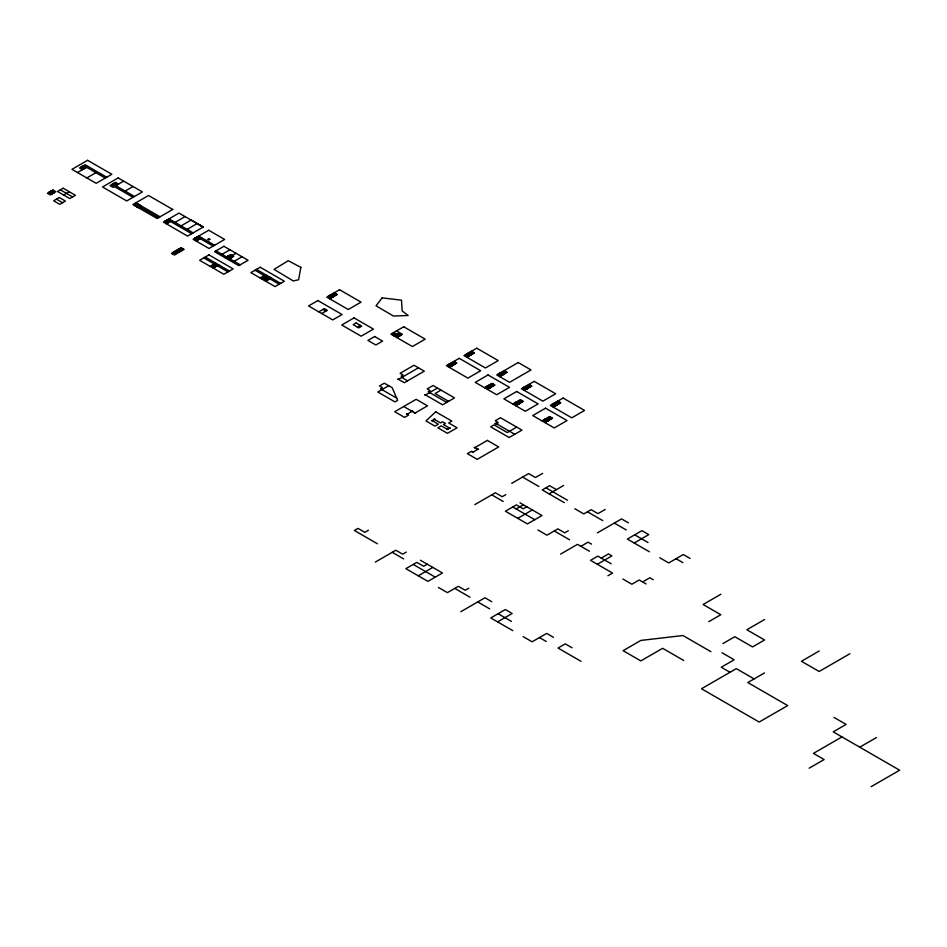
<?xml version="1.0" encoding="UTF-8"?>
<svg xmlns="http://www.w3.org/2000/svg" width="947" height="947" viewBox="0 0 947 947"><rect width="100%" height="100%" fill="white"/><g stroke="black" fill="none" stroke-linecap="round" stroke-linejoin="round"><path stroke-width="1.42" d="M393.893 335.345L394.118 332.764L391.774 334.125L393.893 335.345L396.237 333.995L391.774 334.125M187.139 229.375L197.177 223.551L203.214 227.055L179.007 213.087L163.369 222.107L187.577 236.087L203.238 227.043L191.105 220.071L181.066 225.871M82.46 167.974L85.112 166.435M77.5 172.532L88.059 166.435M50.298 193.247L52.937 191.72M86.84 177.929L95.919 172.685M63.65 195.023L69.285 191.768M113.001 185.6L115.652 184.073M123.678 181.137L113.001 187.305L110.065 185.6L115.652 182.369L118.6 184.073M125.146 191.081L133.018 186.535M134.367 205.369L137.315 203.676M134.699 205.558L137.646 203.865M135.03 205.748L137.978 204.055M135.362 205.949L138.309 204.244M135.693 206.138L138.641 204.434M136.025 206.328L138.972 204.623M136.356 206.517L139.304 204.824M136.688 206.706L139.635 205.014M137.019 206.896L139.967 205.203M138.499 207.748L141.434 206.055M172.78 209.453L157.107 218.497L132.9 204.516L148.537 195.496L172.745 209.465M166.317 222.107L168.957 220.58M166.317 223.812L171.904 220.58M175.017 222.379L185.056 216.579M196.041 239.271L198.692 237.744M172.946 254.198L182.664 248.588M196.041 240.976L201.628 237.744M222.06 254.329L229.943 249.783M210.258 266.427L215.857 263.195M225.185 257.809L230.784 254.577L233.72 256.27L228.132 259.502M213.205 266.427L215.857 264.888M230.784 256.27L228.132 257.809L235.992 253.275M213.205 268.119L218.793 264.888M234.169 261.325L242.041 256.779M260.023 277.909L265.61 274.689M261.49 278.761L267.078 275.53M264.438 278.761L267.078 277.234M264.438 280.466L270.025 277.234M265.906 281.306L271.493 278.087M334.492 293.144L332.788 294.126L336.611 294.363L334.907 295.346L334.492 293.144L336.611 294.363M329.722 297.121L332.373 295.582M329.722 298.814L337.262 294.458L334.327 292.765M318.772 311.835L324.371 308.604L327.307 310.308L321.72 313.54M357.291 327.046L360.239 325.342M393.857 335.842L397.977 333.462L400.912 335.167M396.793 335.842L399.445 334.315M396.793 337.546L402.392 334.315L396.509 330.917M418.456 367.791L398.486 379.333L404.322 382.706L424.303 371.165L414.04 365.246L400.143 373.272L403.079 374.976L401.126 376.101L402.605 376.953M388.72 385.725L377.841 392.011L395.006 401.919L397.645 400.392L392.212 387.737L384.304 383.18L379.487 385.95L382.434 387.654L380.481 388.779L396.675 398.119M454.134 361.742L452.429 362.725L456.253 362.961L454.548 363.944L454.134 361.742L456.253 362.961M471.677 351.609L469.972 352.592L473.796 352.829L472.091 353.823L471.677 351.609L473.796 352.829M449.363 365.72L452.015 364.181M466.907 355.587L469.558 354.06M449.363 367.412L456.904 363.056L453.968 361.363M466.907 357.279L474.447 352.935L471.511 351.23M437.467 388.057L425.534 394.946L442.592 404.795L454.524 397.906L433.051 385.512L427.192 388.897L430.127 390.59L428.186 391.715L446.712 402.416M441.006 390.105L435.075 393.526L448.594 401.327M412.099 411.329L407.21 414.159L408.678 415.011L404.558 417.39L394.71 411.696L416.183 399.303L427.499 405.837L415.046 413.034L403.73 406.5M502.75 371.958L504.455 370.964L506.586 372.195L504.869 373.177L504.455 370.964M499.696 374.941L502.348 373.414M499.696 376.646L507.237 372.289L504.289 370.597M484.509 387.702L492.049 383.346L494.997 385.05L487.456 389.406M492.215 383.724L490.51 384.707L494.334 384.956L492.629 385.938L492.215 383.724L494.334 384.956M487.456 387.702L490.096 386.175M529.124 384.778L527.42 385.76L531.243 385.997L529.539 386.98L529.124 384.778L531.243 385.997M524.354 388.755L527.005 387.216M524.354 390.448L531.894 386.092L528.959 384.399M512.836 404.049L520.377 399.705L523.312 401.398L515.772 405.754M520.542 400.072L518.838 401.066L522.661 401.303L520.957 402.286L520.542 400.072L522.661 401.303M515.772 404.049L518.423 402.522M558.02 401.457L556.315 402.439L560.139 402.688L558.434 403.671L558.02 401.457L560.139 402.688M553.249 405.434L555.901 403.907M516.719 427.109L507.308 432.542L494.014 424.86L490.629 426.813L509.155 437.514L521.951 430.127L500.478 417.734L495.234 420.764L498.169 422.469L496.216 423.593L514.742 434.282M553.249 407.139L560.79 402.783L557.854 401.078M542.027 420.906L549.568 416.562L552.515 418.254L544.975 422.611M549.734 416.94L548.029 417.923L551.864 418.16L550.148 419.142L549.734 416.94L551.864 418.16M544.975 420.906L547.626 419.379M368.442 530.237L364.832 532.321L357.99 528.379L354.379 530.462L377.415 543.767M375.332 562.08L395.846 550.231L402.676 554.184L406.287 552.089M474.849 504.621L495.364 492.771L502.194 496.725L505.816 494.642M511.711 483.337L528.615 473.583L535.446 477.525L542.667 473.358M516.151 508.953L523.383 504.775M427.275 564.211L423.664 566.294L416.834 562.352L405.884 568.662L427.914 581.387L442.474 572.982L420.444 560.257M526.792 506.752L523.182 508.835L516.352 504.893L505.402 511.214L527.432 523.928L541.992 515.523L519.962 502.81M549.094 493.872L563.654 485.468M418.254 575.812L432.803 567.407M517.772 518.352L532.321 509.948M468.812 588.194L465.202 590.277L458.36 586.323L447.422 592.644L438.449 587.471M568.33 530.734L564.72 532.818L557.878 528.876L546.94 535.185L537.967 530.012M605.192 509.45L597.971 513.617L591.129 509.675L583.802 513.913L574.829 508.728M460.822 611.703L484.959 597.77L491.789 601.724M560.577 554.113L577.481 544.347L589.436 551.261M597.439 532.83L621.563 518.909L628.394 522.851M580.902 546.324L588.123 542.158L591.532 544.134M601.274 558.091L608.495 553.924L611.904 555.889L597.356 564.294M497.601 621.883L512.161 613.478L505.331 609.537L490.771 617.941L512.801 630.655M634.206 543.01L648.766 534.617L641.936 530.663L627.376 539.068L649.405 551.793M607.95 575.729L612.543 573.065L590.514 560.352L597.853 556.114L611.182 563.808M642.622 581.967L649.843 577.788L653.264 579.765M720.892 594.231L703.1 604.506L720.809 614.721L708.782 621.658M722.904 643.581L734.825 636.704L752.534 646.919L764.56 639.983L746.852 629.755L764.631 619.492M764.489 672.915L747.81 682.55L787.703 705.586L759.174 722.052L701.49 688.753L736.328 668.641L754.108 678.904M819.214 651.003L801.434 661.278L819.143 671.494L849.873 653.75M841.966 736.92L813.449 753.386L824.139 759.553L809.164 768.195M859.758 747.183L876.437 737.559M871.122 786.685L899.65 770.219L833.218 731.853L846.121 724.408L834.011 717.424M434.353 419.154C436.531 419.403 432.294 420.054 434.448 418.965M207.547 239.366L210.234 239.354M229.991 255.974L232.678 255.962M266.296 276.938L268.972 276.926M494.713 423.593L497.731 423.593M502.632 371.887L506.467 372.124M469.558 352.355L472.506 354.06M527.005 385.524L529.953 387.216M555.901 402.203L558.848 403.907M502.348 371.721L505.284 373.414M468.09 353.207L471.026 354.9M525.538 386.376L528.473 388.069M554.433 403.055L557.369 404.76M467.759 353.397L470.695 355.101M525.206 386.565L528.142 388.258M554.102 403.244L557.037 404.949M500.868 372.562L503.816 374.266M467.427 353.586L470.375 355.291M500.537 372.763L503.484 374.456M524.875 386.755L527.81 388.459M553.77 403.434L556.706 405.138M467.096 353.776L470.043 355.48M500.205 372.952L503.153 374.645M524.543 386.944L527.479 388.649M553.439 403.635L556.374 405.328M466.764 353.977L469.712 355.67M499.874 373.142L502.821 374.834M524.212 387.134L527.148 388.838M553.107 403.824L556.055 405.517M466.433 354.166L469.381 355.859M499.543 373.331L502.49 375.036M523.88 387.323L526.816 389.028M552.776 404.014L555.723 405.707M466.102 354.356L469.049 356.048M499.211 373.52L502.159 375.225M523.549 387.524L526.485 389.217M552.444 404.203L555.392 405.896M465.77 354.545L468.718 356.25M498.88 373.71L501.827 375.414M523.218 387.714L526.165 389.406M552.113 404.393L555.06 406.097M465.439 354.734L468.386 356.439M498.56 373.911L501.496 375.604M522.886 387.903L525.834 389.596M551.781 404.582L554.729 406.287M498.229 374.101L501.164 375.793M452.015 362.488L454.962 364.181M490.096 384.47L493.044 386.175M518.423 400.83L521.371 402.522M547.626 417.686L550.562 419.379M332.373 293.89L335.321 295.582M450.547 363.34L453.483 365.033M488.628 385.322L491.576 387.027M516.955 401.67L519.891 403.375M546.147 418.538L549.094 420.231M450.216 363.53L453.151 365.222M488.297 385.512L491.244 387.216M516.624 401.871L519.56 403.564M545.815 418.728L548.763 420.421M330.905 294.742L333.841 296.435M449.884 363.719L452.82 365.412M487.965 385.701L490.913 387.406M516.293 402.061L519.228 403.753M545.484 418.917L548.431 420.61M330.574 294.931L333.51 296.624M397.645 333.652L400.593 335.356M330.243 295.121L333.178 296.813M397.314 333.841L400.261 335.546M449.553 363.908L452.488 365.613M487.634 385.891L490.582 387.595M515.961 402.25L518.897 403.943M545.152 419.107L548.1 420.799M449.221 364.098L452.169 365.802M487.303 386.092L490.25 387.785M515.63 402.439L518.565 404.144M544.821 419.296L547.768 421.001M329.911 295.31L332.847 297.015M396.982 334.042L399.93 335.735M448.89 364.287L451.837 365.992M486.971 386.281L489.919 387.974M515.298 402.629L518.234 404.333M544.489 419.485L547.437 421.19M329.58 295.5L332.515 297.204M393.703 332.527L399.598 335.925M329.248 295.689L332.184 297.394M396.32 334.421L399.267 336.114M448.558 364.488L451.506 366.181M486.64 386.471L489.587 388.163M514.967 402.818L517.902 404.523M544.158 419.675L547.106 421.379M448.227 364.678L451.174 366.371M486.308 386.66L489.256 388.365M514.635 403.008L517.571 404.712M543.827 419.876L546.774 421.569M328.917 295.89L331.852 297.583M395.988 334.611L398.936 336.303M447.895 364.867L450.843 366.56M485.977 386.85L488.924 388.554M514.304 403.209L517.251 404.902M543.507 420.066L546.443 421.758M328.585 296.08L331.521 297.772M395.657 334.8L398.604 336.505M328.254 296.269L331.19 297.962M395.325 334.989L398.273 336.694M106.739 177.219L85.112 164.742L79.524 167.974L82.46 169.667M83.644 165.595L105.259 178.072M114.185 183.221L117.12 184.925M83.312 165.784L86.26 167.477M113.853 183.41L116.789 185.115M82.981 165.974L85.928 167.666M113.522 183.6L116.457 185.304M82.649 166.163L85.597 167.868M113.19 183.801L116.138 185.494M82.318 166.352L85.266 168.057M112.859 183.99L134.474 196.467M81.987 166.542L84.934 168.246M112.527 184.18L115.475 185.872M81.655 166.731L84.603 168.436M112.196 184.369L115.143 186.074M81.324 166.932L84.271 168.625M111.864 184.558L114.812 186.263M80.992 167.122L83.94 168.815M111.533 184.748L114.48 186.452M114.327 186.535L133.006 197.319M168.957 218.887L193.164 232.855M198.692 236.052L214.626 245.249M256.459 269.398L280.667 283.378M167.489 219.728L191.696 233.708M197.225 236.892L213.158 246.102M229.304 255.43L232.252 257.122M254.992 270.25L279.199 284.23M322.903 309.456L325.839 311.161M167.157 219.929L170.105 221.622M196.893 237.093L199.829 238.786M228.973 255.619L231.92 257.312M265.278 276.571L268.226 278.276M166.826 220.118L169.773 221.811M196.562 237.283L199.497 238.975M228.653 255.808L231.589 257.501M264.947 276.761L267.894 278.465M166.494 220.308L169.442 222M196.23 237.472L199.166 239.165M228.322 255.998L231.257 257.702M264.615 276.962L267.563 278.655M135.847 202.824L160.055 216.792M166.163 220.497L169.111 222.202M195.899 237.661L198.834 239.366M227.99 256.187L230.926 257.892M264.284 277.151L267.232 278.844M165.832 220.687L168.779 222.391M195.567 237.851L198.503 239.555M227.659 256.377L230.595 258.081M263.953 277.341L266.9 279.034M165.5 220.876L168.448 222.581M195.236 238.04L198.172 239.745M227.327 256.566L230.263 258.271M263.621 277.53L266.569 279.223M165.169 221.077L168.116 222.77M194.904 238.23L197.84 239.934M226.996 256.767L229.932 258.46M263.29 277.72L266.237 279.424M135.847 204.516L138.499 206.055M139.967 206.896L158.575 217.644M164.837 221.267L167.785 222.959M194.573 238.431L197.509 240.124M216.011 250.837L240.218 264.817M262.958 277.909L265.906 279.614M205.239 257.063L229.434 271.043M203.759 257.915L227.967 271.884M214.046 264.237L216.993 265.929M213.714 264.426L216.662 266.119M213.395 264.615L216.33 266.32M213.063 264.805L215.999 266.509M212.732 264.994L215.667 266.699M212.4 265.196L215.336 266.888M212.069 265.385L215.005 267.078M211.737 265.574L214.673 267.267M179.717 248.588L181.185 249.44M179.385 248.777L180.853 249.629M401.729 377.451L407.565 380.824M179.054 248.966L180.522 249.819M178.723 249.156L180.19 250.008M178.391 249.357L179.859 250.197M178.06 249.546L179.528 250.387M177.728 249.736L179.208 250.588M177.397 249.925L178.876 250.777M177.065 250.115L178.545 250.967M175.597 250.967L177.065 251.819M175.266 251.156L176.734 252.009M174.935 251.346L176.402 252.198M174.603 251.535L176.071 252.387M174.272 251.724L175.74 252.577M173.94 251.926L175.408 252.766M173.609 252.115L175.077 252.956M173.277 252.304L174.757 253.157M172.946 252.494L174.426 253.346M60.336 189.85L72.599 196.929M690.114 558.481L683.284 554.54L668.724 562.944L659.763 557.759M51.469 190.868L54.417 192.561M51.138 191.057L54.086 192.762M50.807 191.247L53.754 192.951M50.475 191.436L53.423 193.141M50.144 191.625L53.091 193.33M49.812 191.827L52.76 193.519M49.481 192.016L52.428 193.709M49.149 192.205L52.097 193.898M48.818 192.395L51.765 194.099M56.477 199.166L62.597 202.705M556.434 489.646L549.591 485.693L542.264 489.93L564.294 502.656M614.343 523.075L626.298 529.977M634.715 534.83L648.044 542.536M676.063 558.706L682.894 562.66M545.934 487.812L567.549 500.288M587.46 511.794L602.754 520.613M522.555 477.075L538.902 486.521M491.753 494.855L503.188 501.46M512.741 506.976L534.771 519.702M554.267 530.959L569.561 539.778M646.032 583.932L639.201 579.99L631.862 584.228L622.901 579.043M722.052 652.779L734.162 659.775L721.259 667.221L730.019 672.275M710.901 651.666L682.965 635.532L640.882 640.421L623.102 650.684L640.811 660.911L662.64 648.304L683.746 660.485M572.083 647.807L565.241 643.865L558.02 648.032L581.056 661.337M553.51 637.355L546.679 633.413L532.119 641.806L523.146 636.633M392.236 552.314L403.671 558.919M413.223 564.436L435.253 577.149M454.749 588.407L470.043 597.237M477.726 601.937L489.694 608.85M498.098 613.703L511.439 621.398M539.459 637.58L546.289 641.521M267.622 276.157L267.646 277.708M231.317 255.193L231.34 256.744M208.873 238.585L208.896 240.136M496.216 422.717L496.216 424.457M397.811 379.297L399.149 379.356L397.823 379.25M401.93 376.918L403.268 376.977L401.942 376.87M406.547 414.135L407.885 414.159L406.547 414.099M411.436 411.306L412.774 411.329L411.436 411.306M414.384 412.999L415.721 413.034L414.384 412.975M424.872 394.923L426.197 394.97L424.883 394.863M428.991 392.543L430.329 392.567L428.991 392.52M431.524 420.598L432.862 420.657L431.548 420.539M446.735 429.37L448.073 429.405L446.735 429.346M448.937 428.103L450.275 428.127L448.949 428.068M472.304 452.098L473.642 452.157L472.316 452.039M474.258 447.576L475.595 447.6L474.258 447.54M477.193 449.269L478.531 449.328L477.217 449.221M300.862 267.374L298.601 279.756L293.262 280.951L274.074 269.386L288.255 260.721L300.862 267.374M382.126 297.855L376.03 305.81L393.431 316.014L408.169 315.505L402.144 310.912L401.528 300.187L382.126 297.855M435.715 411.791L425.984 420.942L434.945 426.114L438.331 424.161L432.199 420.622L434.401 419.355L440.533 422.895L442.486 421.77L445.421 423.463L443.48 424.587L449.612 428.127L447.398 429.405L441.266 425.866L437.881 427.819L447.446 433.335L457.046 427.795L448.653 422.954L451.861 421.107L435.715 411.791M87.609 160.315L71.972 169.347L96.18 183.316L111.841 174.272L87.609 160.315M52.937 190.016L47.35 193.247L50.298 194.94L55.885 191.72L52.937 190.016M63.153 188.228L57.518 191.483L69.782 198.562L75.417 195.307L63.153 188.228M59.294 197.532L53.648 200.788L59.779 204.327L65.426 201.072L59.294 197.532M118.15 177.953L102.513 186.973L126.72 200.953L142.381 191.91L118.15 177.953M208.731 230.251L193.093 239.271L209.038 248.481L224.676 239.449L208.731 230.251M181.185 247.735L171.478 253.346L174.426 255.039L184.132 249.44L181.185 247.735M208.956 254.909L199.639 260.295L223.847 274.263L233.163 268.889L208.956 254.909M223.894 246.291L214.567 251.677L238.774 265.645L248.09 260.271L223.894 246.291M260.188 267.255L250.872 272.629L275.08 286.61L284.396 281.223L260.188 267.255M317.884 300.554L308.556 305.94L332.764 319.908L342.08 314.534L317.884 300.554M339.571 289.735L326.786 297.121L348.247 309.515L361.044 302.129L339.571 289.735M354.048 317.908L341.76 324.999L361.15 336.197L373.438 329.094L354.048 317.908M356.119 322.963L353.172 324.667L358.759 327.887L361.707 326.194L356.119 322.963M374.692 336.516L367.945 340.411L375.852 344.98L382.612 341.086L374.692 336.516M403.706 326.762L390.91 334.137L412.383 346.543L425.179 339.156L403.706 326.762M459.212 358.333L446.428 365.72L467.889 378.113L480.685 370.727L459.212 358.333M476.767 348.2L463.971 355.587L485.432 367.981L498.229 360.594L476.767 348.2M488.036 374.965L475.24 382.351L496.713 394.745L509.51 387.359L488.036 374.965M518.222 362.547L496.749 374.941L509.545 382.328L531.018 369.934L518.222 362.547M516.66 391.49L503.875 398.876L525.336 411.27L538.133 403.884L516.66 391.49M534.203 381.369L521.418 388.755L542.88 401.149L555.676 393.763L534.203 381.369M487.385 440.414L474.921 447.6L477.868 449.304L472.979 452.121L471.499 451.269L467.38 453.649L477.229 459.342L498.702 446.948L487.385 440.414M545.555 408.181L532.77 415.567L554.232 427.961L567.028 420.575L545.555 408.181M563.098 398.048L550.314 405.434L571.775 417.828L584.571 410.442L563.098 398.048"/></g></svg>
